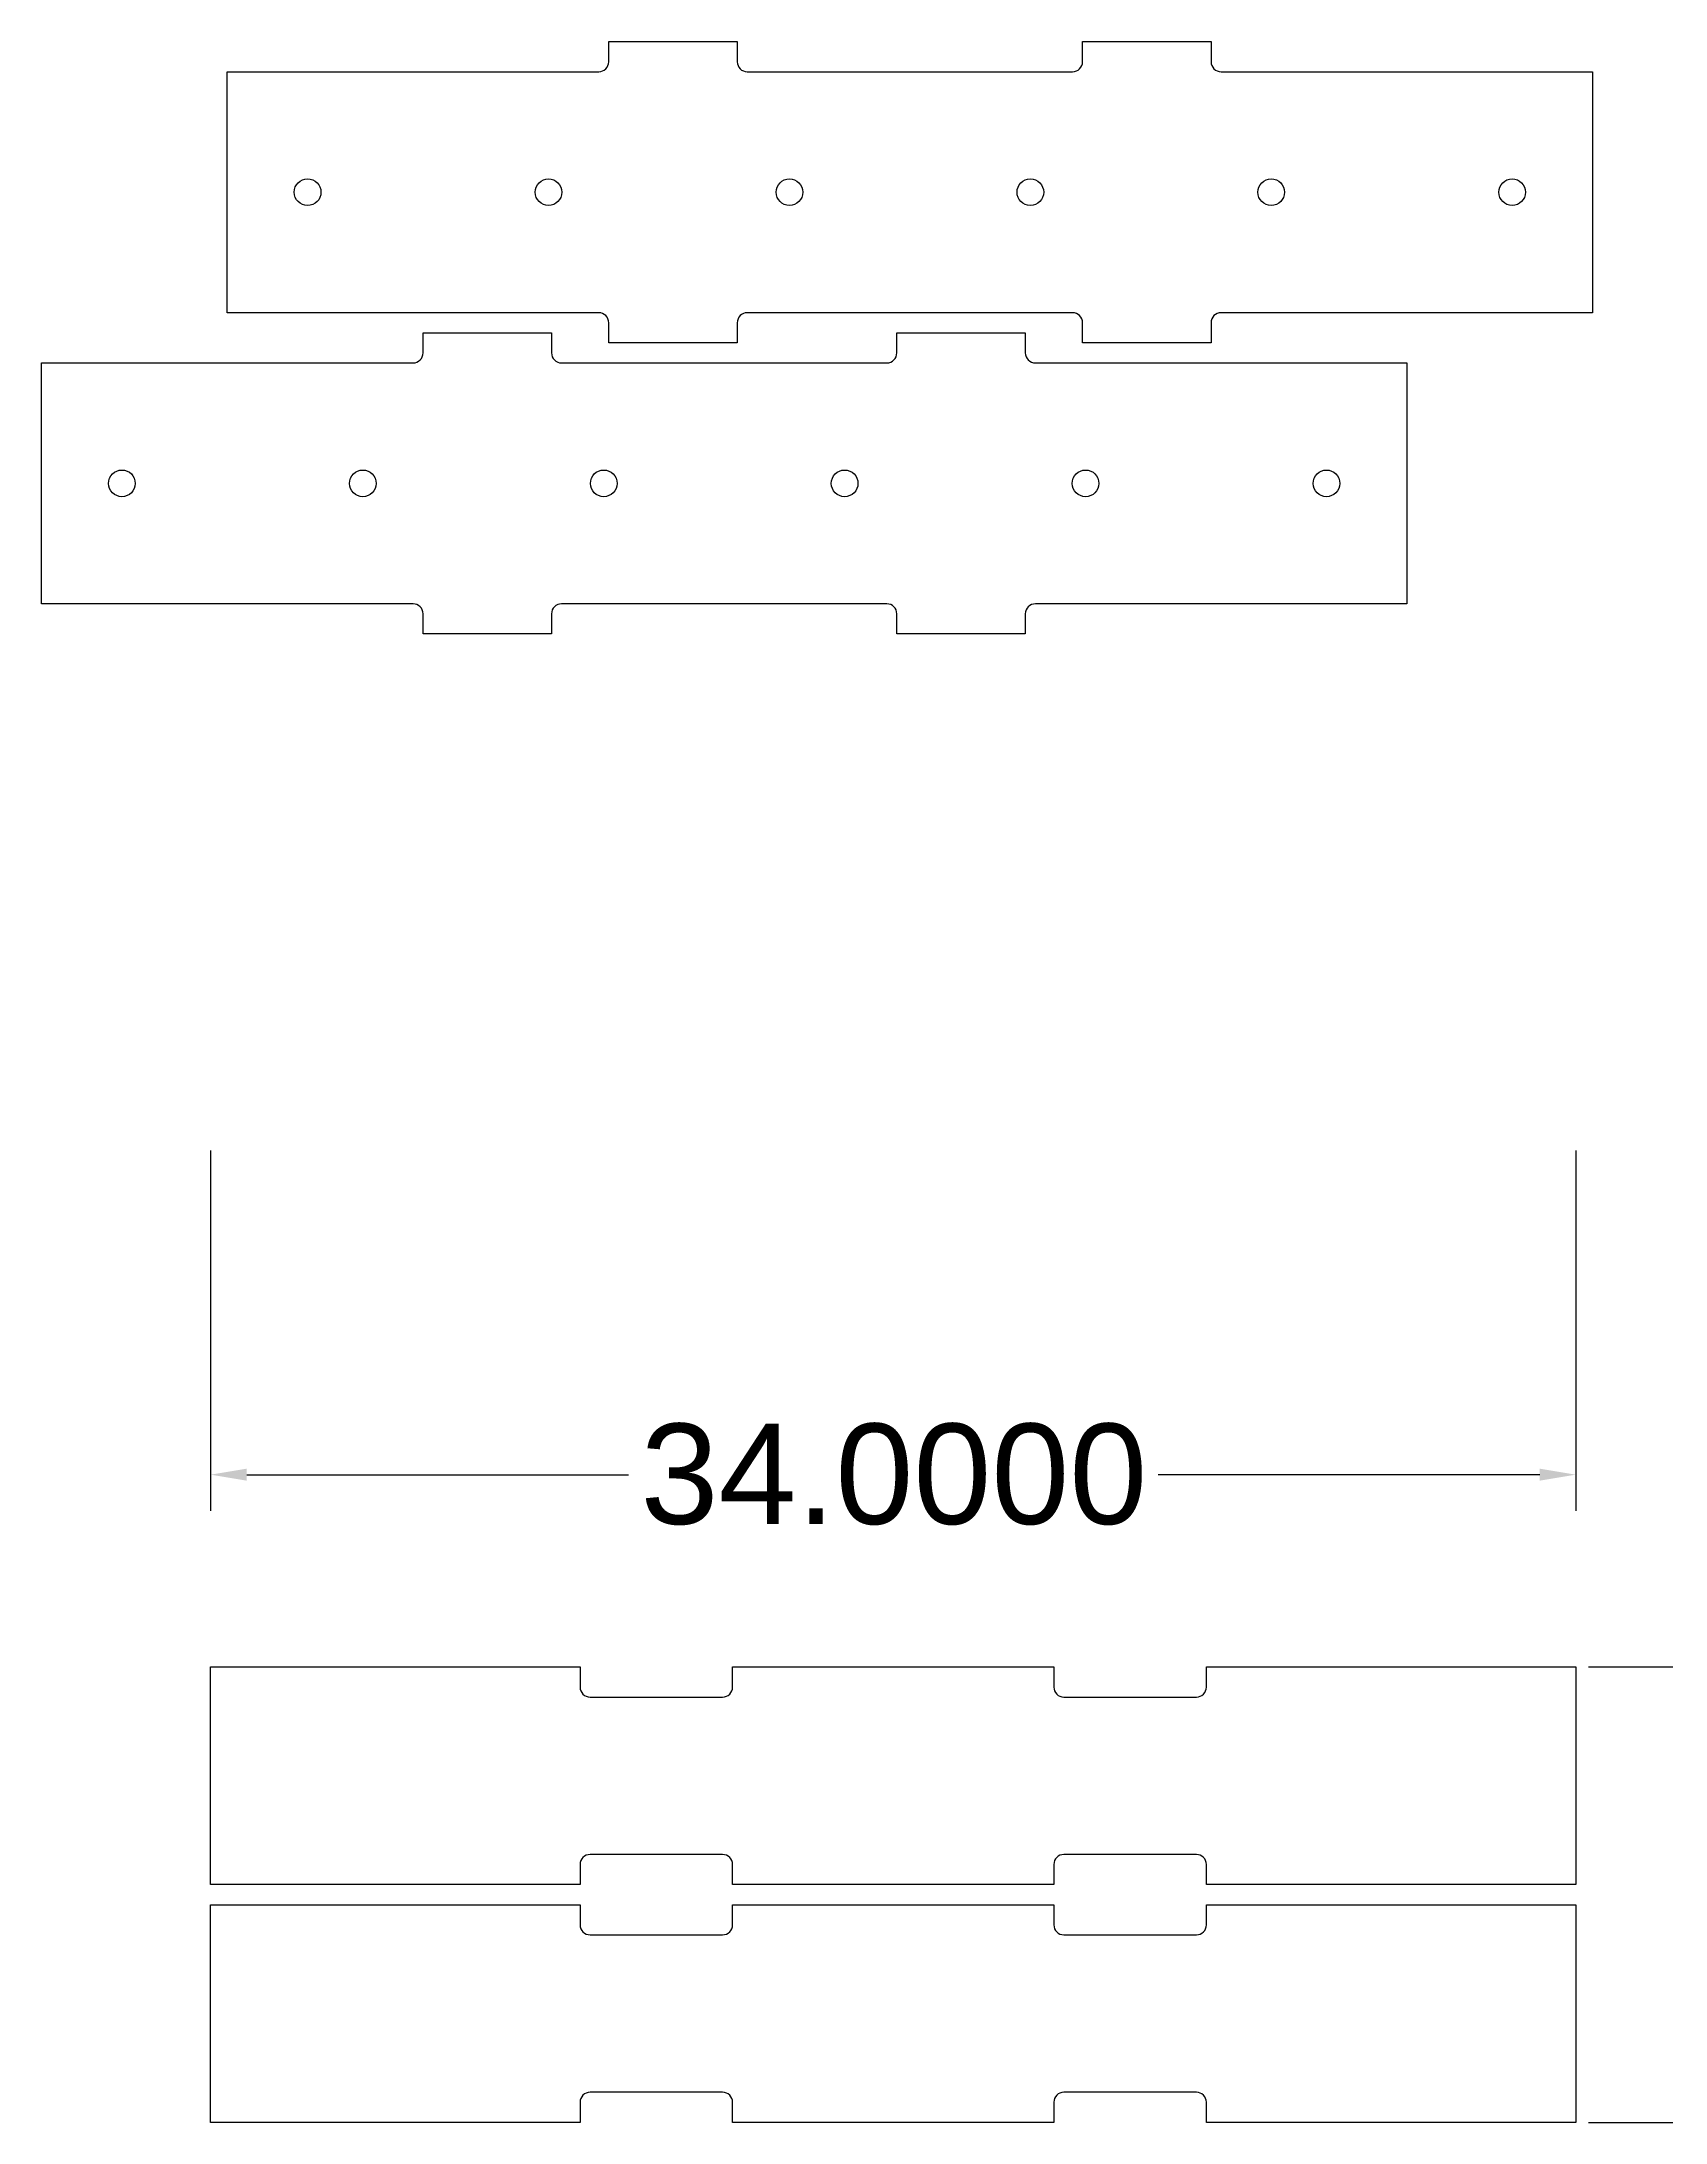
# Model space of a CAD drawing. Extents: x -420 to 2454, y -295 to 739.
# Drawn here: x 607 to 647.4, y -293.8 to -242 of the extents above; entities that cross this region are included whole.
import ezdxf

# ---------------------------------------------------------------- set-up
doc = ezdxf.new("R2010")
doc.units = 0
doc.header["$PDMODE"] = 32
doc.header["$PDSIZE"] = 0.38
doc.layers.get('0').update_dxf_attribs({"linetype": 'CONTINUOUS'})
doc.layers.get('DEFPOINTS').update_dxf_attribs({"linetype": 'CONTINUOUS'})
doc.layers.add('DEFAULT', color=7, linetype='CONTINUOUS')
doc.layers.add('DRILLING', color=3, linetype='CONTINUOUS')
doc.styles.add('ARIAL', font='txt')
doc.dimstyles.get("Standard").update_dxf_attribs({"dimtxt": 0.18, "dimasz": 0.18, "dimexe": 0.18, "dimexo": 0.0625, "dimgap": 0.09, "dimtad": 0, "dimtih": 1, "dimtoh": 1, "dimzin": 0, "dimcen": 0.09, "dimazin": 3, "dimtfac": 1, "dimtofl": 0, "dimtmove": 0, "dimatfit": 3})

# ---------------------------------------------------------------- blocks, each defined once
blk = doc.blocks.new('*D20')
at = {"layer": 'DEFAULT', "color": 0}
for p, q in [((645.501, -282.465), (659.013, -282.465)), ((658.113, -283.365), (658.113, -286.409)), ((658.113, -292.905), (658.113, -289.862)), ((645.501, -293.805), (659.013, -293.805))]:
    blk.add_line(p, q, dxfattribs=at)
for points in [[(658.263, -283.365), (657.963, -283.365), (658.113, -282.465)], [(657.963, -292.905), (658.263, -292.905), (658.113, -293.805)]]:
    blk.add_solid(points, dxfattribs=at)
at = {"layer": 'DEFPOINTS', "color": 0}
for p in [(645.188, -282.465), (645.188, -293.805), (658.113, -293.805)]:
    blk.add_point(p, dxfattribs=at)
at = {"layer": 'DEFAULT', "color": 0, "linetype": 'CONTINUOUS', "style": 'ARIAL'}
blk.add_text('11.3400', height=2.5, dxfattribs=at).set_placement((651.702, -289.364))
blk = doc.blocks.new('*D21')
at = {"layer": 'DEFAULT', "color": 0}
for p, q in [((611.188, -269.601), (611.188, -278.577)), ((645.188, -269.601), (645.188, -278.577)), ((612.088, -277.677), (621.591, -277.677)), ((644.288, -277.677), (634.786, -277.677))]:
    blk.add_line(p, q, dxfattribs=at)
for points in [[(612.088, -277.527), (612.088, -277.827), (611.188, -277.677)], [(644.288, -277.827), (644.288, -277.527), (645.188, -277.677)]]:
    blk.add_solid(points, dxfattribs=at)
at = {"layer": 'DEFPOINTS', "color": 0}
for p in [(611.188, -269.289), (645.188, -269.289), (645.188, -277.677)]:
    blk.add_point(p, dxfattribs=at)
at = {"layer": 'DEFAULT', "color": 0, "linetype": 'CONTINUOUS', "style": 'ARIAL'}
blk.add_text('34.0000', height=2.5, dxfattribs=at).set_placement((621.893, -278.906))

msp = doc.modelspace()

# ---------------------------------------------------------------- linework, layer by layer
for p, q in [((621.103, -242.493), (621.103, -241.993)), ((621.103, -241.993), (624.303, -241.993)), ((624.303, -241.993), (624.303, -242.493)), ((632.903, -242.493), (632.903, -241.993)), ((632.903, -241.993), (636.103, -241.993)), ((636.103, -241.993), (636.103, -242.493)), ((611.603, -242.743), (620.853, -242.743)), ((611.603, -248.743), (611.603, -242.743)), ((624.553, -242.743), (632.653, -242.743)), ((636.353, -242.743), (645.603, -242.743)), ((645.603, -242.743), (645.603, -248.743)), ((620.853, -248.743), (611.603, -248.743)), ((621.103, -249.493), (621.103, -248.993)), ((624.303, -248.993), (624.303, -249.493)), ((632.653, -248.743), (624.553, -248.743)), ((632.903, -249.493), (632.903, -248.993)), ((636.103, -248.993), (636.103, -249.493)), ((645.603, -248.743), (636.353, -248.743)), ((616.478, -249.743), (616.478, -249.243)), ((616.478, -249.243), (619.678, -249.243)), ((619.678, -249.243), (619.678, -249.743)), ((624.303, -249.493), (621.103, -249.493)), ((628.278, -249.743), (628.278, -249.243)), ((628.278, -249.243), (631.478, -249.243)), ((631.478, -249.243), (631.478, -249.743)), ((636.103, -249.493), (632.903, -249.493)), ((606.978, -249.993), (616.228, -249.993)), ((606.978, -255.993), (606.978, -249.993)), ((619.928, -249.993), (628.028, -249.993)), ((631.728, -249.993), (640.978, -249.993)), ((640.978, -249.993), (640.978, -255.993)), ((616.228, -255.993), (606.978, -255.993)), ((616.478, -256.743), (616.478, -256.243)), ((619.678, -256.243), (619.678, -256.743)), ((628.028, -255.993), (619.928, -255.993)), ((628.278, -256.743), (628.278, -256.243)), ((631.478, -256.243), (631.478, -256.743)), ((640.978, -255.993), (631.728, -255.993)), ((619.678, -256.743), (616.478, -256.743)), ((631.478, -256.743), (628.278, -256.743)), ((611.188, -287.885), (611.188, -282.465)), ((611.188, -282.465), (620.388, -282.465)), ((620.388, -282.465), (620.388, -282.965)), ((624.188, -282.965), (624.188, -282.465)), ((624.188, -282.465), (632.188, -282.465)), ((632.188, -282.465), (632.188, -282.965)), ((635.988, -282.965), (635.988, -282.465)), ((635.988, -282.465), (645.188, -282.465)), ((645.188, -282.465), (645.188, -287.885)), ((620.638, -283.215), (623.938, -283.215)), ((632.438, -283.215), (635.738, -283.215)), ((620.388, -287.385), (620.388, -287.885)), ((623.938, -287.135), (620.638, -287.135)), ((624.188, -287.885), (624.188, -287.385)), ((632.188, -287.385), (632.188, -287.885)), ((635.738, -287.135), (632.438, -287.135)), ((635.988, -287.885), (635.988, -287.385)), ((620.388, -287.885), (611.188, -287.885)), ((632.188, -287.885), (624.188, -287.885)), ((645.188, -287.885), (635.988, -287.885)), ((611.188, -293.805), (611.188, -288.385)), ((611.188, -288.385), (620.388, -288.385)), ((620.388, -288.385), (620.388, -288.885)), ((624.188, -288.885), (624.188, -288.385)), ((624.188, -288.385), (632.188, -288.385)), ((632.188, -288.385), (632.188, -288.885)), ((635.988, -288.885), (635.988, -288.385)), ((635.988, -288.385), (645.188, -288.385)), ((645.188, -288.385), (645.188, -293.805)), ((620.638, -289.135), (623.938, -289.135)), ((632.438, -289.135), (635.738, -289.135)), ((623.938, -293.055), (620.638, -293.055)), ((635.738, -293.055), (632.438, -293.055)), ((620.388, -293.305), (620.388, -293.805)), ((624.188, -293.805), (624.188, -293.305)), ((632.188, -293.305), (632.188, -293.805)), ((635.988, -293.805), (635.988, -293.305)), ((620.388, -293.805), (611.188, -293.805)), ((632.188, -293.805), (624.188, -293.805)), ((645.188, -293.805), (635.988, -293.805))]:
    msp.add_line(p, q)
for centre, start, end in [((620.853, -242.493), 270, 360), ((624.553, -242.493), 180, 270), ((632.653, -242.493), 270, 0), ((636.353, -242.493), 180, 270), ((620.853, -248.993), 0, 90), ((624.553, -248.993), 90, 180), ((632.653, -248.993), 0, 90), ((636.353, -248.993), 90, 180), ((616.228, -249.743), 270, 0), ((619.928, -249.743), 180, 270), ((628.028, -249.743), 270, 0), ((631.728, -249.743), 180, 270), ((616.228, -256.243), 360, 90), ((619.928, -256.243), 90, 180), ((628.028, -256.243), 0, 90), ((631.728, -256.243), 90, 180), ((620.638, -282.965), 180, 270), ((623.938, -282.965), 270, 360), ((632.438, -282.965), 180, 270), ((635.738, -282.965), 270, 0), ((620.638, -287.385), 90, 180), ((623.938, -287.385), 360, 90), ((632.438, -287.385), 90, 180), ((635.738, -287.385), 0, 90), ((620.638, -288.885), 180, 270), ((623.938, -288.885), 270, 0), ((632.438, -288.885), 180, 270), ((635.738, -288.885), 270, 0), ((620.638, -293.305), 90, 180), ((623.938, -293.305), 360, 90), ((632.438, -293.305), 90, 180), ((635.738, -293.305), 0, 90)]:
    msp.add_arc(centre, 0.25, start, end)
at = {"layer": 'DRILLING'}
for centre, radius in [((613.603, -245.743), 0.333), ((619.603, -245.743), 0.332), ((625.603, -245.743), 0.332), ((631.603, -245.743), 0.332), ((637.603, -245.743), 0.332), ((643.603, -245.743), 0.332), ((608.978, -252.993), 0.332), ((614.978, -252.993), 0.332), ((620.978, -252.993), 0.332), ((626.978, -252.993), 0.332), ((632.978, -252.993), 0.332), ((638.978, -252.993), 0.332)]:
    msp.add_circle(centre, radius, dxfattribs=at)

# ---------------------------------------------------------------- dimensions: what is measured, and where the dimension line sits
at = {"layer": 'DEFAULT'}
dim = msp.add_linear_dim(base=(645.188, -277.677), p1=(611.188, -269.289), p2=(645.188, -269.289), dimstyle='Standard', dxfattribs=at)
dim.commit()
dim.dimension.update_dxf_attribs({"geometry": '*D21', "text_midpoint": (628.188, -277.677)})
dim = msp.add_linear_dim(base=(658.113, -293.805), p1=(645.188, -282.465), p2=(645.188, -293.805), angle=90, dimstyle='Standard', dxfattribs=at)
dim.commit()
dim.dimension.update_dxf_attribs({"geometry": '*D20', "text_midpoint": (658.113, -288.135)})

doc.saveas('drawing.dxf')
